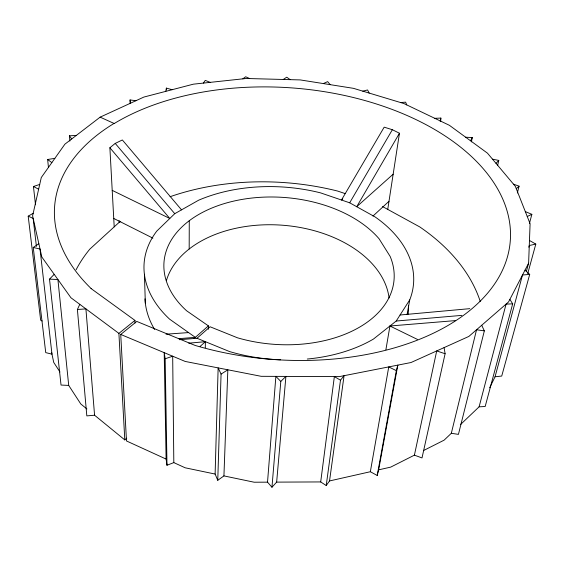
<?xml version="1.0" encoding="UTF-8"?>
<svg xmlns="http://www.w3.org/2000/svg" width="564" height="564" viewBox="0 0 564 564"><rect width="100%" height="100%" fill="white"/><g stroke="black" fill="none" stroke-linecap="round" stroke-linejoin="round"><path stroke-width="0.85" d="M189.18 249.027L189.271 220.728M205.289 347.741L205.395 341.685L188.75 343.173M208.335 329.32L208.398 325.872L186.599 310.771A115.359 73.602 4.3 0 1 216.054 206.375A115.359 73.602 4.3 0 1 379.086 238.791L390.175 256.472A115.359 73.602 4.3 0 1 356.145 329.052A115.359 73.602 4.3 0 1 237.522 337.815L210.069 326.76L197.012 338.259L179.549 339.697M217.76 480.309L215.117 474.056L218.141 367.897L221.067 374.108L217.76 480.309L223.929 475.903L254.174 482.22L267.526 482.164L271.961 487.233L276.649 482.121L285.906 376.407L280.794 381.433L271.961 487.233M223.929 475.903L227.842 369.794L221.067 374.108M526.318 271.644L528.609 263.205L530.097 223.732L515.383 186.402L487.465 153.168L449.381 125.3L403.902 103.543L353.459 88.336L300.224 79.919L246.2 78.488L193.381 84.17L143.89 97.057L100.138 117.15L64.902 144.172L41.285 177.526L32.599 215.871L41.835 257.015L70.923 297.743L118.905 333.394L124.806 439.92L126.71 438.179M440.688 121.14L440.865 118.08L434.788 118.32M267.526 482.164L275.874 376.371L280.794 381.433M320.69 481.931L334.36 376.59L340.487 380.206L326.218 485.534L320.69 481.931L276.649 482.121M326.218 485.534L329.531 480.944L344.068 375.68L340.487 380.206M387.743 209.406L399.46 133.238L392.361 129.713L384.176 127.161L341.481 200.008L342.799 198.866M385.889 349.765L389.943 325.999L455.67 320.585M370.344 471.723L388.751 366.903L396.351 370.661L377.203 475.459L370.344 471.723L329.531 480.944M440.237 121.542L440.865 118.08M377.203 475.459L378.641 469.847L397.817 365.127L396.351 370.661M407.053 314.599L409.746 299.865A135.099 86.32 4.3 0 0 375.074 216.914L349.687 202.807L320.585 192.881A135.099 86.32 4.3 0 0 198.627 200.213L174.748 213.685L156.764 231.113A135.099 86.32 4.3 0 0 169.658 319.203L195.327 337.35L178.71 338.682M165.774 91.354L166.394 88.111L172.098 89.711M471.405 141.867L472.294 137.574L465.66 137.214M414.406 455.155L436.705 350.935L445.102 353.734L422.006 457.933L414.406 455.155L390.704 467.119L378.641 469.847M497.596 165.562L498.773 160.409L492.513 159.175M451.327 433.286L476.538 329.757L484.335 330.892L458.433 434.379L451.327 433.286L444.122 440.153L423.515 450.558M517.364 193.008L519.07 186.176L513.508 184.174M479.104 406.82L506.07 304.109L512.676 303.855L485.174 406.503L479.104 406.82L460.647 424.41M529.385 223.682L531.852 214.334L525.31 211.585M528.821 247.201L529.279 245.509L535.8 244.092L527.714 273.674M495.058 376.773L522.49 275.021L529.709 274.386L501.727 376.054L495.058 376.773L489.665 387.778M124.806 439.92L94.576 415.224L86.821 415.887L77.395 309.495L79.785 304.334M528.609 263.205L508.524 301.98L468.853 336.433L410.994 362.532L339.366 376.611L261.174 376.315L185.168 361.439L120.731 334.452L126.491 440.963L166.105 459.075L166.986 465.265L173.818 462.607L185.168 467.796L215.117 474.056M470.524 140.767L472.294 137.574M399.46 133.238L356.716 206.713L393.157 174.205M349.687 202.807L392.361 129.713M307.288 359.035A135.099 86.32 4.3 0 0 373.446 339.063L396.217 321.029L409.746 299.865M203.378 83.091L205.254 80.391L210.189 82.358M496.003 163.341L498.773 160.409M86.905 408.956L80.786 403.972L68.709 385.416L61.032 385.057L49.512 279.138L54.207 274.337M372.973 216.061L388.991 201.292M120.703 221.476L119.215 222.286L89.817 249.147A210.591 141.578 4.3 0 0 76.091 269.782M516.286 188.7L519.07 186.176M200.135 346.381L205.395 341.685M194.009 338.513L208.398 325.872M114.203 226.869L109.881 147.754L115.225 143.411L122.346 139.964L181.53 209.864M120.731 334.452L136.777 321.424L195.052 345.408A228.469 136.1 4.3 0 0 481.585 299.766A228.469 136.1 4.3 0 0 415.943 119.568A228.469 136.1 4.3 0 0 114.224 123.523L100.138 117.15M118.905 333.394L134.958 320.394L91.065 288.564M242.844 78.847L245.664 76.767L249.69 78.579M33.241 247.476L40.023 249.027L51.973 354.157L45.733 352.62L33.241 247.476L38.838 243.74M283.248 79.468L286.745 77.197L290.15 79.651M42.187 320.986L40.657 320.218L28.2 216.16L33.17 213.305M527.234 216.477L531.852 214.334M323.355 83.578L327.663 81.618L330.151 84.649M166.986 465.265L165.16 358.782L172.683 356.208L173.818 462.607M35.504 204.788L33.438 186.501L39.713 184.435M362.765 91.142L367.573 89.965L369.166 93.067M48.448 167.353L47.651 159.492L54.856 158.357M400.073 314.994L469.791 308.656M396.217 321.029L461.867 315.375M400.595 102.549L405.615 102.154L406.757 104.911M77.395 309.495L85.918 308.889L94.576 415.224M166.028 334.191L188.587 332.584M69.865 141.07L69.428 135.811L76.309 135.43M49.512 279.138L57.916 279.532L68.709 385.416M130.206 103.452L130.065 99.948L135.924 100.716M345.154 193.607L337.688 191.076A210.591 141.578 4.3 0 0 170.081 196.709M197.012 338.259L229.626 351.591A135.099 86.32 4.3 0 0 280.512 359.79M28.2 216.16L33.156 218.423L36.406 246.412M112.208 190.364L169.799 218.487L109.881 147.754M389.943 325.999L417.388 339.401M113.745 218.458L152.9 238.149M33.438 186.501L38.627 189.222M382.561 206.572L419.743 226.911A210.591 141.578 4.3 0 1 480.246 301.444M529.469 240.468L535.8 244.092M47.651 159.492L51.846 162.615M524.999 270.177L529.709 274.386M115.225 143.411L174.748 213.685M69.428 135.811L71.706 138.963M59.974 371.993L53.721 362.405L51.634 352.57M509.877 299.364L512.676 303.855M481.719 325.259L484.335 330.892M444.094 347.6L445.102 353.734M165.16 358.782L164.202 352.662L166.105 459.075M130.065 99.948L130.425 103.24M119.131 220.609L119.215 222.286M134.958 320.394L135.064 323.003M144.405 274.266L145.35 303.291M166.394 88.111L166.422 89.866M154.564 329.418A132.011 87.216 4.3 0 1 144.976 298.842M408.498 305.73A132.011 87.216 4.3 0 1 408.103 314.183M166.38 280.668A112.722 74.37 4.3 0 1 282.98 225.255A112.722 74.37 4.3 0 1 389.075 297.989M91.128 288.549A228.49 136.171 4.4 0 1 114.062 123.424"/></g></svg>
